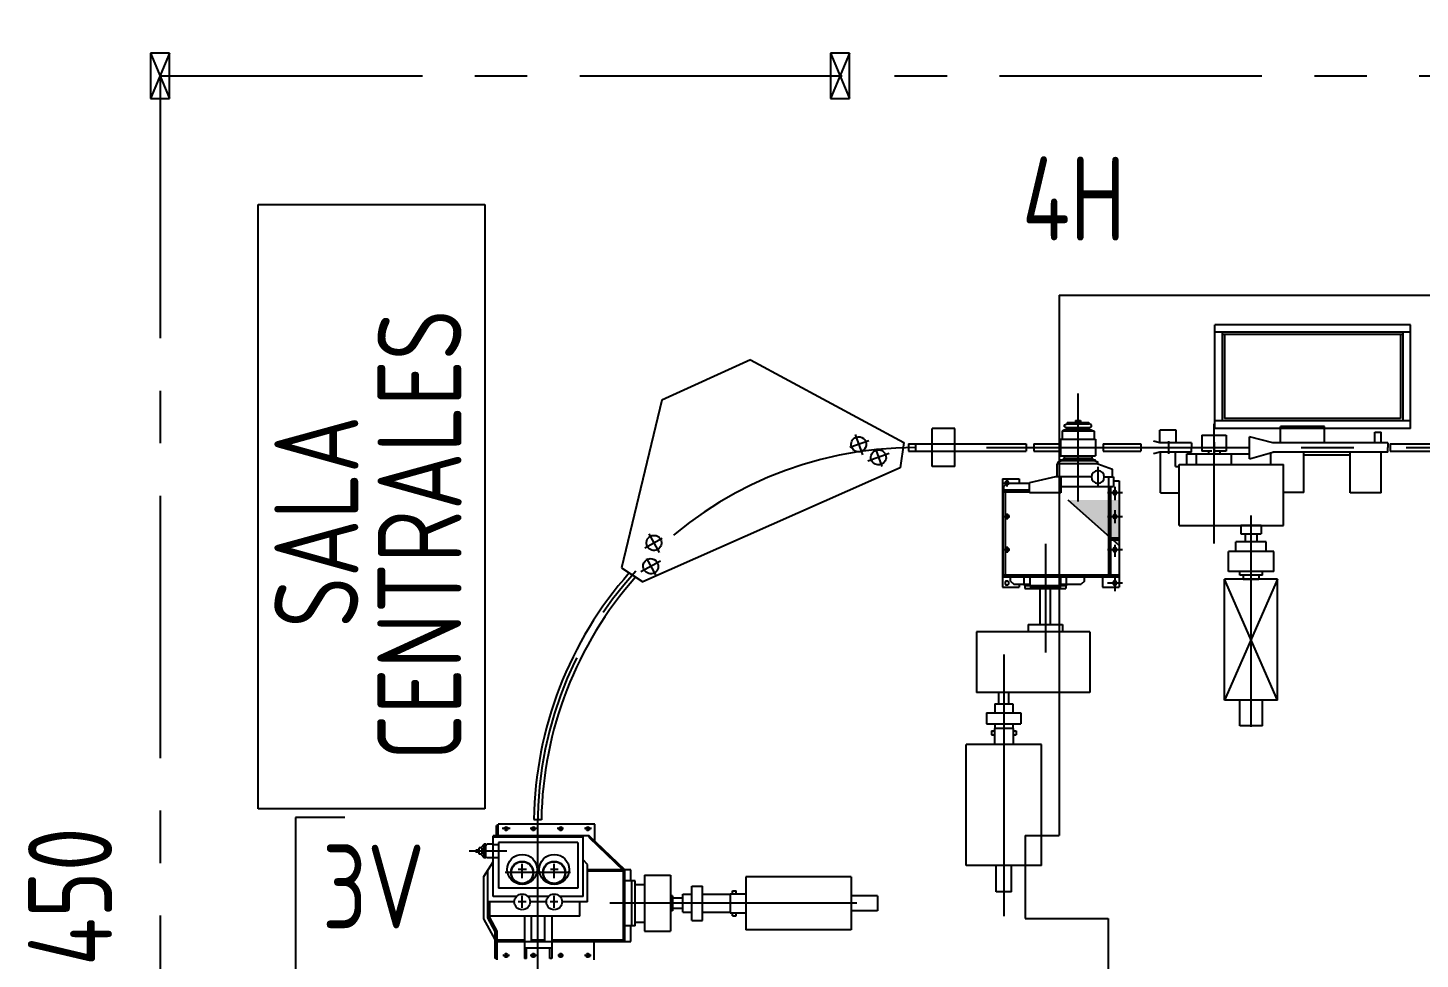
# Model space of a CAD drawing. Extents: x 10 to 414, y 6 to 241.
# Drawn here: x 30.17 to 63.34, y 210.03 to 232.21 of the extents above; entities that cross this region are included whole.
import ezdxf
from ezdxf.enums import TextEntityAlignment as Align

# ---------------------------------------------------------------- set-up
doc = ezdxf.new("R2010")
doc.units = 0
doc.header["$LTSCALE"] = 5
doc.header["$MEASUREMENT"] = 0
doc.header["$PDSIZE"] = -2
doc.linetypes.add('LINEA-LINEETTA', pattern=[2, 1.25, -0.25, 0.25, -0.25])
doc.layers.get('0').update_dxf_attribs({"linetype": 'CONTINUOUS'})
doc.layers.get('DEFPOINTS').update_dxf_attribs({"linetype": 'CONTINUOUS'})
for name, color, linetype in [('1', 7, 'LINEA-LINEETTA'), ('12', 3, 'CONTINUOUS'), ('32', 3, 'CONTINUOUS'), ('5', 3, 'CONTINUOUS'), ('ASSE', 2, 'LINEA-LINEETTA'), ('ASSI', 2, 'CONTINUOUS'), ('COLONNA', 20, 'CONTINUOUS'), ('CVSD020', 3, 'CONTINUOUS'), ('ESISTENTE', 7, 'CONTINUOUS'), ('ESS', 7, 'CONTINUOUS'), ('ESS580H', 3, 'CONTINUOUS'), ('FAOKRUPP', 3, 'CONTINUOUS'), ('LOOPER', 7, 'CONTINUOUS'), ('MACHINE_NUOVE', 3, 'CONTINUOUS'), ('MOTORE', 4, 'CONTINUOUS'), ('SCRITTE2', 7, 'CONTINUOUS')]:
    doc.layers.add(name, color=color, linetype=linetype)
doc.styles.add('DIN', font='DIN.shx', dxfattribs={"width": 0.85})

# ---------------------------------------------------------------- blocks, each defined once
blk = doc.blocks.new('COLONN1')
at = {"layer": 'COLONNA'}
for p, q in [((-125, 300), (125, -300)), ((125, 300), (-125, -300)), ((-125, 300), (-125, -300)), ((125, 300), (-125, 300)), ((125, -300), (125, 300)), ((-125, -300), (125, -300))]:
    blk.add_line(p, q, dxfattribs=at)

msp = doc.modelspace()

# ---------------------------------------------------------------- linework, layer by layer
at = {"color": 20}
for p, q in [((35.659, 213.609), (35.659, 228.009)), ((35.659, 228.009), (41.059, 228.009)), ((41.059, 228.009), (41.059, 213.609)), ((52.255, 222.668), (51.715, 222.668)), ((51.715, 221.768), (51.715, 222.668)), ((52.255, 221.768), (52.255, 222.668)), ((57.349, 222.07), (57.349, 222.366)), ((52.255, 221.768), (51.715, 221.768)), ((54.945, 220.968), (56.163, 219.889)), ((41.059, 213.609), (35.659, 213.609)), ((36.547, 213.409), (36.547, 206.358)), ((37.726, 213.409), (36.547, 213.409)), ((55.909, 210.999), (55.909, 205.509))]:
    msp.add_line(p, q, dxfattribs=at)
for points in [[(54.945, 220.968), (56.163, 219.889), (54.945, 220.968), (56.163, 220.968)], [(56.163, 219.889), (56.163, 220.968), (54.945, 220.968), (56.163, 219.889)]]:
    msp.add_solid(points, dxfattribs=at)
at = {"layer": '1', "color": 20}
for p, q in [((33.319, 231.069), (273.295, 231.069)), ((33.319, 231.069), (33.319, 206.049)), ((55.189, 220.933), (55.189, 223.504)), ((56.066, 221.281), (56.066, 220.966)), ((55.89, 221.143), (56.247, 221.143)), ((55.89, 220.578), (56.247, 220.578)), ((56.066, 220.724), (56.066, 220.419)), ((54.411, 219.92), (54.411, 217.332)), ((55.89, 219.785), (56.247, 219.785)), ((56.066, 219.902), (56.066, 219.618)), ((55.89, 218.991), (56.247, 218.991)), ((56.066, 219.184), (56.066, 218.796)), ((53.421, 217.288), (53.421, 211.054))]:
    msp.add_line(p, q, dxfattribs=at)
msp.add_arc((51.314, 213.218), 9, 90, 180, dxfattribs=at)
at = {"layer": '1', "color": 20, "linetype": 'Continuous'}
for radius, start, end in [(9.09, 138.5835, 179.1019), (8.91, 138.4261, 179.1294)]:
    msp.add_arc((51.314, 213.218), radius, start, end, dxfattribs=at)
at = {"layer": '12', "color": 20, "linetype": 'Continuous'}
for p, q in [((54.93, 222.661), (54.808, 222.607)), ((54.808, 222.607), (54.808, 222.416)), ((55.57, 222.607), (54.808, 222.607)), ((54.869, 222.76), (54.93, 222.783)), ((54.869, 222.714), (54.869, 222.76)), ((54.869, 222.714), (54.93, 222.691)), ((54.93, 222.813), (55.448, 222.813)), ((54.93, 222.813), (54.93, 222.783)), ((54.93, 222.783), (55.448, 222.783)), ((54.93, 222.691), (55.448, 222.691)), ((54.93, 222.691), (54.93, 222.661)), ((54.93, 222.661), (55.448, 222.661)), ((55.128, 222.859), (55.25, 222.859)), ((55.128, 222.859), (55.128, 222.813)), ((55.25, 222.859), (55.25, 222.813)), ((55.448, 222.813), (55.448, 222.783)), ((55.509, 222.76), (55.448, 222.783)), ((55.448, 222.691), (55.509, 222.714)), ((55.448, 222.691), (55.448, 222.661)), ((55.448, 222.661), (55.57, 222.607)), ((55.509, 222.714), (55.509, 222.76)), ((55.57, 222.607), (55.57, 222.416)), ((51.148, 222.308), (51.148, 222.128)), ((51.314, 222.308), (51.314, 222.128)), ((53.956, 222.308), (53.956, 222.128)), ((54.136, 222.308), (54.136, 222.128)), ((54.77, 222.416), (55.609, 222.416)), ((54.77, 222.416), (54.77, 222.02)), ((55.609, 222.416), (55.609, 222.02)), ((55.789, 222.308), (55.789, 222.128)), ((56.686, 222.308), (56.686, 222.128)), ((62.622, 222.308), (62.622, 222.128)), ((54.77, 222.02), (55.609, 222.02)), ((54.777, 221.928), (54.853, 221.944)), ((54.777, 221.898), (54.777, 221.928)), ((54.853, 221.966), (54.853, 221.944)), ((54.853, 221.966), (55.525, 221.966)), ((54.853, 221.944), (55.525, 221.944)), ((54.861, 222.02), (54.861, 221.966)), ((55.517, 222.02), (55.517, 221.966)), ((55.525, 221.966), (55.525, 221.944)), ((55.525, 221.944), (55.601, 221.928)), ((55.601, 221.898), (55.601, 221.928)), ((55.662, 221.829), (54.686, 221.829)), ((54.686, 221.829), (54.686, 221.516)), ((54.716, 221.875), (54.777, 221.898)), ((54.716, 221.829), (54.716, 221.875)), ((55.601, 221.898), (54.777, 221.898)), ((55.601, 221.898), (55.662, 221.875)), ((55.662, 221.829), (55.662, 221.875)), ((55.662, 221.829), (56.013, 221.699)), ((55.662, 221.755), (55.662, 221.29)), ((56.013, 221.516), (56.013, 221.699)), ((53.389, 221.471), (53.786, 221.471)), ((53.389, 221.471), (53.389, 218.892)), ((53.415, 221.371), (53.57, 221.371)), ((53.419, 221.288), (53.496, 221.364)), ((53.419, 221.211), (53.419, 221.288)), ((53.496, 221.453), (53.496, 221.288)), ((54.03, 221.364), (53.496, 221.364)), ((53.786, 221.471), (53.786, 221.364)), ((54.655, 221.516), (54.03, 221.379)), ((54.03, 221.135), (54.03, 221.379)), ((55.509, 221.516), (54.655, 221.516)), ((54.777, 221.516), (54.777, 221.135)), ((54.777, 221.288), (56.036, 221.288)), ((55.815, 221.516), (56.036, 221.516)), ((55.914, 221.516), (55.914, 219.182)), ((55.96, 221.288), (55.96, 219.182)), ((56.036, 221.516), (56.036, 221.288)), ((56.036, 221.425), (56.165, 221.425)), ((56.165, 221.425), (56.165, 218.892)), ((53.389, 221.211), (54.03, 221.211)), ((53.389, 221.165), (54.03, 221.165)), ((53.404, 219.136), (53.404, 221.165)), ((53.45, 221.165), (53.45, 219.182)), ((54.777, 221.135), (54.03, 221.135)), ((53.43, 220.578), (53.563, 220.578)), ((53.496, 220.648), (53.496, 220.506)), ((55.96, 220.067), (56.165, 220.067)), ((55.96, 220.021), (56.165, 220.021)), ((53.43, 219.785), (53.563, 219.785)), ((53.496, 219.86), (53.496, 219.711)), ((53.389, 219.182), (56.165, 219.182)), ((53.389, 219.136), (56.165, 219.136)), ((53.58, 219.037), (53.58, 219.136)), ((53.58, 219.037), (53.656, 218.961)), ((53.656, 218.961), (54.045, 218.961)), ((53.786, 218.961), (53.786, 218.892)), ((53.908, 218.961), (53.908, 219.136)), ((53.908, 218.961), (53.908, 218.93)), ((53.908, 218.93), (54.914, 218.93)), ((53.923, 218.93), (53.923, 218.862)), ((54.045, 218.93), (54.045, 219.136)), ((54.06, 218.93), (54.06, 218.885)), ((54.762, 218.93), (54.762, 218.885)), ((54.777, 218.93), (54.777, 219.136)), ((54.777, 218.961), (55.265, 218.961)), ((54.899, 218.93), (54.899, 218.862)), ((54.914, 218.961), (54.914, 219.136)), ((54.914, 218.961), (54.914, 218.93)), ((55.342, 219.037), (55.265, 218.961)), ((55.342, 219.037), (55.342, 219.136)), ((55.769, 219.136), (55.769, 218.892)), ((53.389, 218.892), (53.786, 218.892)), ((53.923, 218.862), (54.899, 218.862)), ((54.06, 218.885), (54.762, 218.885)), ((54.289, 218.002), (54.289, 218.862)), ((54.533, 218.002), (54.533, 218.862)), ((55.769, 218.892), (56.165, 218.892)), ((54.002, 218.002), (54.821, 218.002)), ((54.002, 218.002), (54.002, 217.826)), ((54.821, 218.002), (54.821, 217.826)), ((53.299, 216.111), (53.299, 216.386)), ((53.543, 216.111), (53.543, 216.386)), ((53.205, 216.111), (53.205, 215.895)), ((53.205, 216.111), (53.637, 216.111)), ((53.299, 216.111), (53.543, 216.111)), ((53.637, 216.111), (53.637, 215.895)), ((53.011, 215.895), (53.83, 215.895)), ((53.011, 215.895), (53.011, 215.64)), ((53.011, 215.64), (53.83, 215.64)), ((53.205, 215.64), (53.205, 215.522)), ((53.637, 215.64), (53.637, 215.522)), ((53.83, 215.895), (53.83, 215.64)), ((53.124, 215.468), (53.196, 215.468)), ((53.124, 215.468), (53.124, 215.378)), ((53.124, 215.378), (53.196, 215.378)), ((53.646, 215.522), (53.196, 215.522)), ((53.196, 215.522), (53.196, 215.144)), ((53.646, 215.522), (53.646, 215.144)), ((53.646, 215.468), (53.718, 215.468)), ((53.646, 215.378), (53.718, 215.378)), ((53.718, 215.468), (53.718, 215.378)), ((54.321, 215.144), (52.521, 215.144)), ((52.521, 212.264), (52.521, 215.144)), ((54.321, 212.264), (54.321, 215.144)), ((54.321, 212.264), (52.521, 212.264)), ((53.241, 211.634), (53.241, 212.264)), ((53.601, 211.634), (53.601, 212.264)), ((53.601, 211.634), (53.241, 211.634))]:
    msp.add_line(p, q, dxfattribs=at)
at = {"layer": '12', "color": 20}
for p, q in [((51.148, 222.308), (51.314, 222.308)), ((51.314, 222.308), (53.956, 222.308)), ((54.136, 222.308), (54.788, 222.308)), ((55.789, 222.308), (56.686, 222.308)), ((62.622, 222.308), (64.895, 222.308)), ((51.148, 222.128), (51.314, 222.128)), ((51.314, 222.128), (53.956, 222.128)), ((54.136, 222.128), (54.788, 222.128)), ((55.789, 222.128), (56.686, 222.128)), ((62.622, 222.128), (64.895, 222.128))]:
    msp.add_line(p, q, dxfattribs=at)
at = {"layer": '12', "color": 20, "linetype": 'Continuous'}
for centre, radius, start, end in [((55.662, 221.516), 0.153, 0, 180), ((53.496, 221.371), 0.0458, 350.4059, 231.7681), ((53.496, 221.371), 0.0458, 231.7681, 350.4059), ((55.662, 221.516), 0.153, 180, 0), ((56.066, 221.143), 0.0458, 0, 180), ((56.066, 221.143), 0.0458, 180, 0), ((53.496, 220.578), 0.0458, 0, 180), ((53.496, 220.578), 0.0458, 180, 0), ((56.066, 220.578), 0.0458, 0, 180), ((56.066, 220.578), 0.0458, 180, 0), ((53.496, 219.785), 0.0458, 0, 180), ((53.496, 219.785), 0.0458, 180, 0), ((56.066, 219.785), 0.0458, 0, 180), ((56.066, 219.785), 0.0458, 180, 0), ((53.496, 218.991), 0.0458, 0, 180), ((53.496, 218.991), 0.0458, 180, 0), ((56.066, 218.991), 0.0458, 0, 180), ((56.066, 218.991), 0.0458, 180, 0)]:
    msp.add_arc(centre, radius, start, end, dxfattribs=at)
at = {"layer": '32', "color": 20}
for p, q in [((55.473, 217.826), (52.773, 217.826)), ((52.773, 217.826), (52.773, 216.386)), ((55.473, 217.826), (55.473, 216.386)), ((55.473, 216.386), (52.773, 216.386))]:
    msp.add_line(p, q, dxfattribs=at)
at = {"layer": '5', "color": 20}
for p, q in [((63.106, 225.144), (58.444, 225.144)), ((58.444, 222.675), (58.444, 225.144)), ((63.106, 224.964), (58.444, 224.964)), ((58.624, 224.964), (58.624, 222.855)), ((62.926, 224.91), (58.624, 224.91)), ((58.678, 224.91), (58.678, 222.909)), ((62.872, 224.91), (62.872, 222.909)), ((62.926, 224.964), (62.926, 222.855)), ((63.106, 222.675), (63.106, 225.144)), ((62.872, 222.909), (58.678, 222.909)), ((63.106, 222.855), (58.444, 222.855)), ((63.106, 222.675), (58.444, 222.675))]:
    msp.add_line(p, q, dxfattribs=at)
at = {"layer": 'ASSE', "color": 20}
for p, q in [((50.203, 222.379), (49.752, 222.217)), ((49.883, 222.526), (50.055, 222.046)), ((50.686, 222.074), (50.181, 221.893)), ((50.363, 222.184), (50.512, 221.767)), ((44.866, 219.826), (45.285, 220.057)), ((44.967, 220.163), (45.214, 219.716)), ((44.906, 219.577), (45.12, 219.189)), ((44.775, 219.262), (45.245, 219.521))]:
    msp.add_line(p, q, dxfattribs=at)
at = {"layer": 'ASSI', "color": 20}
for p, q in [((58.429, 219.928), (58.429, 222.782)), ((59.311, 215.564), (59.311, 220.596))]:
    msp.add_line(p, q, dxfattribs=at)
at = {"layer": 'ASSI', "color": 20, "linetype": 'LINEA-LINEETTA'}
msp.add_line((53.006, 222.218), (314.34, 222.218), dxfattribs=at)
at = {"layer": 'CVSD020', "color": 20}
for p, q in [((57.525, 222.632), (57.138, 222.632)), ((57.138, 222.326), (57.138, 222.632)), ((57.525, 222.326), (57.525, 222.632)), ((61.057, 222.722), (60.013, 222.722)), ((60.013, 222.326), (60.013, 222.722)), ((61.057, 222.326), (61.057, 222.722)), ((62.263, 222.587), (62.407, 222.587)), ((62.263, 222.326), (62.263, 222.587)), ((62.407, 222.326), (62.407, 222.587)), ((57.138, 222.326), (56.989, 222.366)), ((57.889, 222.326), (57.138, 222.326)), ((57.889, 222.326), (57.889, 222.218)), ((58.141, 222.515), (58.717, 222.515)), ((58.141, 222.515), (58.141, 222.128)), ((58.717, 222.515), (58.717, 222.128)), ((59.271, 221.948), (59.271, 222.471)), ((59.829, 222.326), (59.271, 222.471)), ((62.569, 222.326), (59.829, 222.326)), ((62.569, 222.326), (62.569, 222.218)), ((57.138, 222.11), (56.989, 222.07)), ((57.889, 222.11), (57.138, 222.11)), ((57.151, 221.138), (57.151, 222.11)), ((57.511, 221.768), (57.511, 222.11)), ((57.781, 222.065), (59.271, 222.065)), ((57.781, 221.813), (57.781, 222.065)), ((57.889, 222.11), (57.889, 222.218)), ((58.015, 221.813), (58.015, 222.065)), ((58.375, 222.128), (58.141, 222.128)), ((58.294, 222.128), (58.294, 222.065)), ((58.717, 222.128), (58.429, 222.128)), ((58.564, 222.128), (58.564, 222.065)), ((58.843, 221.813), (58.843, 222.065)), ((59.271, 221.948), (59.829, 222.11)), ((59.779, 221.813), (59.779, 222.096)), ((62.569, 222.11), (59.829, 222.11)), ((60.571, 221.147), (60.571, 222.11)), ((60.571, 222.047), (61.669, 222.047)), ((61.669, 221.138), (61.669, 222.11)), ((62.407, 221.138), (62.407, 222.11)), ((62.569, 222.11), (62.569, 222.218)), ((57.511, 221.768), (57.601, 221.768)), ((57.601, 221.813), (60.085, 221.813)), ((57.601, 220.364), (57.601, 221.813)), ((60.085, 220.364), (60.085, 221.813)), ((57.151, 221.138), (57.601, 221.138)), ((60.571, 221.147), (60.085, 221.147)), ((62.407, 221.138), (61.669, 221.138)), ((57.601, 220.364), (60.085, 220.364)), ((59.068, 220.364), (59.068, 220.166)), ((59.554, 220.364), (59.068, 220.364)), ((59.554, 220.364), (59.554, 220.166)), ((59.671, 219.972), (58.951, 219.972)), ((58.951, 219.738), (58.951, 219.972)), ((59.068, 220.166), (59.554, 220.166)), ((59.172, 220.166), (59.172, 219.972)), ((59.451, 220.166), (59.451, 219.972)), ((59.671, 219.738), (59.671, 219.972)), ((59.851, 219.738), (58.771, 219.738)), ((58.771, 219.266), (58.771, 219.738)), ((59.851, 219.266), (59.851, 219.738)), ((59.851, 219.266), (58.771, 219.266)), ((59.041, 219.176), (59.041, 219.266)), ((59.581, 219.176), (59.581, 219.266)), ((59.581, 219.176), (59.041, 219.176)), ((59.123, 219.171), (59.123, 219.176)), ((59.123, 219.171), (59.123, 219.081)), ((59.499, 219.171), (59.499, 219.176)), ((59.499, 219.171), (59.499, 219.081))]:
    msp.add_line(p, q, dxfattribs=at)
msp.add_solid([(58.456, 222.083), (58.456, 222.353), (58.402, 222.083), (58.402, 222.353)], dxfattribs=at)
at = {"layer": 'DEFPOINTS', "color": 20, "linetype": 'ByBlock'}
msp.add_point((49.519, 232.214), dxfattribs=at)
at = {"layer": 'ESISTENTE', "color": 20}
for p, q in [((54.739, 225.849), (83.044, 225.849)), ((54.739, 225.849), (54.739, 212.979)), ((53.929, 212.979), (54.739, 212.979)), ((53.929, 212.979), (53.929, 210.999)), ((53.929, 210.999), (55.909, 210.999))]:
    msp.add_line(p, q, dxfattribs=at)
at = {"layer": 'ESS', "color": 20, "linetype": 'Continuous'}
for p, q in [((42.225, 213.361), (42.405, 213.354)), ((41.257, 211.525), (41.257, 212.97)), ((43.546, 212.97), (41.257, 212.97)), ((41.378, 213.213), (41.338, 213.213)), ((41.338, 212.97), (41.338, 213.213)), ((43.676, 213.246), (41.378, 213.246)), ((41.378, 212.97), (41.378, 213.246)), ((41.66, 213.14), (41.474, 213.14)), ((41.565, 213.081), (41.565, 213.194)), ((42.292, 213.14), (42.138, 213.14)), ((42.214, 213.081), (42.214, 213.194)), ((42.934, 213.14), (42.784, 213.14)), ((42.864, 213.081), (42.864, 213.194)), ((43.4, 211.525), (43.4, 212.97)), ((43.598, 213.14), (43.429, 213.14)), ((43.513, 213.081), (43.513, 213.194)), ((44.39, 212.158), (43.546, 212.97)), ((43.546, 212.925), (43.546, 212.97)), ((43.676, 212.845), (43.676, 213.246)), ((40.924, 212.631), (40.843, 212.631)), ((40.843, 212.631), (40.843, 212.583)), ((40.997, 212.68), (40.924, 212.68)), ((40.924, 212.534), (40.924, 212.68)), ((41.045, 212.769), (40.96, 212.68)), ((40.997, 212.534), (40.997, 212.68)), ((41.045, 212.445), (41.045, 212.769)), ((41.078, 212.769), (41.045, 212.769)), ((41.078, 212.742), (41.104, 212.769)), ((41.078, 212.445), (41.078, 212.769)), ((41.257, 212.769), (41.104, 212.769)), ((43.4, 212.937), (41.257, 212.937)), ((41.257, 212.761), (41.386, 212.761)), ((41.386, 212.808), (41.386, 211.72)), ((43.27, 212.808), (41.386, 212.808)), ((43.27, 212.808), (43.27, 211.72)), ((43.546, 212.925), (44.358, 212.144)), ((40.924, 212.583), (40.843, 212.583)), ((40.997, 212.534), (40.924, 212.534)), ((40.96, 212.534), (41.045, 212.445)), ((41.037, 211.996), (41.257, 212.353)), ((41.078, 212.445), (41.045, 212.445)), ((41.104, 212.445), (41.078, 212.472)), ((41.257, 212.445), (41.104, 212.445)), ((41.257, 212.453), (41.386, 212.453)), ((43.505, 212.288), (43.4, 212.394)), ((43.505, 211.395), (43.505, 212.288)), ((41.037, 210.989), (41.037, 211.996)), ((41.127, 211.012), (41.127, 212.141)), ((44.343, 212.158), (43.505, 212.158)), ((44.358, 212.126), (43.505, 212.126)), ((44.358, 210.453), (44.358, 212.144)), ((44.39, 210.453), (44.39, 212.158)), ((44.536, 212.158), (44.39, 212.158)), ((44.536, 211.898), (44.536, 212.158)), ((49.781, 211.993), (47.279, 211.993)), ((47.279, 211.993), (47.279, 210.733)), ((49.781, 211.993), (49.781, 210.733)), ((43.27, 211.72), (41.386, 211.72)), ((44.642, 211.898), (44.39, 211.898)), ((44.561, 210.827), (44.561, 211.898)), ((44.642, 210.827), (44.642, 211.898)), ((45.987, 210.953), (45.987, 211.772)), ((45.987, 211.772), (46.243, 211.772)), ((46.243, 210.953), (46.243, 211.772)), ((46.955, 211.66), (47.045, 211.66)), ((46.955, 211.588), (46.955, 211.66)), ((47.045, 211.588), (47.045, 211.66)), ((41.76, 211.395), (41.127, 211.395)), ((41.175, 211.025), (41.175, 211.395)), ((41.812, 211.525), (41.257, 211.525)), ((42.576, 211.525), (42.081, 211.525)), ((42.523, 211.395), (42.133, 211.395)), ((43.4, 211.525), (42.844, 211.525)), ((43.505, 211.395), (42.896, 211.395)), ((43.319, 211.054), (43.319, 211.395)), ((45.527, 211.541), (45.479, 211.541)), ((45.527, 211.541), (45.527, 211.184)), ((45.771, 211.484), (45.527, 211.484)), ((45.771, 211.579), (45.987, 211.579)), ((45.771, 211.147), (45.771, 211.579)), ((45.771, 211.241), (45.771, 211.484)), ((46.243, 211.579), (46.901, 211.579)), ((46.901, 211.588), (46.901, 211.138)), ((46.901, 211.588), (47.279, 211.588)), ((50.411, 211.543), (49.781, 211.543)), ((50.411, 211.543), (50.411, 211.183)), ((41.305, 210.502), (41.037, 210.989)), ((41.305, 210.687), (41.127, 211.012)), ((43.319, 211.054), (41.175, 211.054)), ((41.354, 210.7), (41.175, 211.025)), ((42.003, 211.054), (42.003, 210.047)), ((42.166, 210.453), (42.166, 211.054)), ((42.49, 210.453), (42.49, 211.054)), ((42.653, 211.054), (42.653, 210.047)), ((45.527, 211.184), (45.479, 211.184)), ((45.771, 211.241), (45.527, 211.241)), ((45.771, 211.147), (45.987, 211.147)), ((45.987, 210.953), (46.243, 210.953)), ((46.243, 211.147), (46.901, 211.147)), ((46.901, 211.138), (47.279, 211.138)), ((46.955, 211.066), (46.955, 211.138)), ((46.955, 211.066), (47.045, 211.066)), ((47.045, 211.066), (47.045, 211.138)), ((50.411, 211.183), (49.781, 211.183)), ((41.305, 210.047), (41.305, 210.687)), ((41.354, 210.015), (41.354, 210.7)), ((44.642, 210.827), (44.39, 210.827)), ((44.536, 210.453), (44.536, 210.827)), ((49.781, 210.733), (47.279, 210.733)), ((42.003, 210.486), (41.354, 210.486)), ((41.354, 210.453), (44.39, 210.453)), ((42.653, 210.291), (42.003, 210.291)), ((42.052, 210.047), (42.052, 210.291)), ((42.49, 210.486), (42.166, 210.486)), ((42.604, 210.047), (42.604, 210.291)), ((44.358, 210.486), (42.653, 210.486)), ((43.659, 210.015), (43.659, 210.453)), ((44.39, 210.453), (44.536, 210.453)), ((41.354, 210.047), (41.305, 210.047)), ((41.642, 210.12), (41.488, 210.12)), ((41.565, 210.065), (41.565, 210.183)), ((42.052, 210.047), (42.003, 210.047)), ((42.295, 210.12), (42.138, 210.12)), ((42.214, 210.065), (42.214, 210.183)), ((42.653, 210.047), (42.604, 210.047)), ((42.931, 210.12), (42.794, 210.12)), ((42.864, 210.065), (42.864, 210.183)), ((43.587, 210.12), (43.433, 210.12)), ((43.513, 210.065), (43.513, 210.183))]:
    msp.add_line(p, q, dxfattribs=at)
at = {"layer": 'ESS', "color": 20, "linetype": 'LINEA-LINEETTA'}
for p, q in [((41.58, 212.607), (40.682, 212.607)), ((41.947, 211.964), (41.947, 212.299)), ((42.71, 211.964), (42.71, 212.299)), ((43.095, 212.093), (41.544, 212.093)), ((42.048, 212.169), (41.851, 212.169)), ((42.801, 212.169), (42.618, 212.169)), ((42.045, 211.395), (41.848, 211.395)), ((41.947, 211.254), (41.947, 211.537)), ((42.799, 211.395), (42.615, 211.395)), ((42.71, 211.254), (42.71, 211.537)), ((49.918, 211.363), (44.035, 211.363))]:
    msp.add_line(p, q, dxfattribs=at)
at = {"layer": 'ESS', "color": 4, "linetype": 'Continuous', "extrusion": (0, 0, -1)}
for centre, radius, start, end in [((-41.565, 213.14), 0.0422, 270, 90), ((-41.565, 213.14), 0.0422, 90, 270), ((-42.214, 213.14), 0.0422, 270, 90), ((-42.214, 213.14), 0.0422, 90, 270), ((-42.864, 213.14), 0.0422, 270, 90), ((-42.864, 213.14), 0.0422, 90, 270), ((-43.513, 213.14), 0.0422, 270, 90), ((-43.513, 213.14), 0.0422, 90, 270), ((-41.947, 212.169), 0.357, 270, 90), ((-41.947, 212.093), 0.268, 270, 90), ((-41.947, 212.093), 0.26, 270, 90), ((-41.947, 212.169), 0.357, 90, 270), ((-41.947, 212.093), 0.268, 90, 270), ((-41.947, 212.093), 0.26, 90, 270), ((-42.71, 212.169), 0.357, 270, 90), ((-42.71, 212.093), 0.268, 270, 90), ((-42.71, 212.169), 0.357, 90, 270), ((-42.71, 212.093), 0.268, 90, 270), ((-42.71, 212.093), 0.26, 90, 270), ((-41.947, 211.395), 0.187, 270, 90), ((-41.947, 211.395), 0.187, 90, 270), ((-42.71, 211.395), 0.187, 270, 90), ((-42.71, 211.395), 0.187, 90, 270), ((-41.565, 210.12), 0.0422, 270, 90), ((-41.565, 210.12), 0.0422, 90, 270), ((-42.214, 210.12), 0.0422, 270, 90), ((-42.214, 210.12), 0.0422, 90, 270), ((-42.864, 210.12), 0.0422, 270, 90), ((-42.864, 210.12), 0.0422, 90, 270), ((-43.513, 210.12), 0.0422, 270, 90), ((-43.513, 210.12), 0.0422, 90, 270)]:
    msp.add_arc(centre, radius, start, end, dxfattribs=at)
at = {"layer": 'ESS', "color": 4, "linetype": 'LINEA-LINEETTA', "extrusion": (0, 0, -1)}
msp.add_arc((-42.71, 212.093), 0.26, 270, 90, dxfattribs=at)
at = {"layer": 'ESS580H', "color": 20}
for p, q in [((44.858, 212.029), (44.858, 210.697)), ((44.858, 212.029), (45.479, 212.029)), ((45.479, 212.029), (45.479, 210.697)), ((44.642, 211.813), (44.858, 211.813)), ((44.642, 210.913), (44.858, 210.913)), ((44.858, 210.697), (45.479, 210.697))]:
    msp.add_line(p, q, dxfattribs=at)
at = {"layer": 'FAOKRUPP', "color": 4, "extrusion": (0, 0, -1)}
for centre, start, end in [((-49.966, 222.294), 249.5466, 69.5466), ((-49.966, 222.294), 69.5466, 249.5466), ((-50.435, 221.984), 330.2793, 150.2793), ((-50.435, 221.984), 150.2793, 330.2793), ((-45.086, 219.947), 241.8537, 61.8537), ((-45.086, 219.947), 61.8537, 241.8537), ((-45.009, 219.391), 341.121, 161.121), ((-45.009, 219.391), 161.121, 341.121)]:
    msp.add_arc(centre, 0.18, start, end, dxfattribs=at)
at = {"layer": 'LOOPER', "color": 20, "linetype": 'Continuous'}
for p, q in [((47.39, 224.303), (45.27, 223.346)), ((47.39, 224.303), (51.043, 222.341)), ((45.27, 223.346), (44.314, 219.353)), ((51.043, 222.341), (50.951, 221.738)), ((50.951, 221.738), (44.822, 219.015)), ((44.314, 219.353), (44.822, 219.015))]:
    msp.add_line(p, q, dxfattribs=at)
at = {"layer": 'MACHINE_NUOVE', "color": 20, "linetype": 'LINEA-LINEETTA'}
msp.add_line((42.314, 213.218), (42.314, 205.573), dxfattribs=at)
at = {"layer": 'MOTORE', "color": 20}
for p, q in [((58.681, 216.201), (58.681, 219.081)), ((59.941, 219.081), (58.681, 216.201)), ((59.941, 216.201), (58.681, 219.081)), ((59.941, 219.081), (58.681, 219.081)), ((59.123, 219.081), (59.499, 219.081)), ((59.941, 216.201), (59.941, 219.081)), ((59.941, 216.201), (58.681, 216.201)), ((59.041, 215.589), (59.041, 216.201)), ((59.581, 215.589), (59.581, 216.201)), ((59.581, 215.589), (59.041, 215.589))]:
    msp.add_line(p, q, dxfattribs=at)

# ---------------------------------------------------------------- block references
at = {"layer": 'COLONNA', "color": 20, "xscale": 0.0018, "yscale": 0.0018, "zscale": 0.0018}
for p in [(33.319, 231.069), (49.519, 231.069)]:
    msp.add_blockref('COLONN1', p, dxfattribs=at)

# ---------------------------------------------------------------- texts
at = {"color": 7, "style": 'DIN', "width": 0.8}
for s, p in [('CENTRALES', (40.501, 214.765)), ('SALA', (38.043, 217.928))]:
    msp.add_text(s, height=2, rotation=90, dxfattribs=at).set_placement(p)
at = {"layer": 'SCRITTE2', "color": 7, "style": 'DIN', "width": 0.8}
for s, p in [('4H', (55.087, 227.149)), ('3V', (38.405, 210.762))]:
    msp.add_text(s, height=2, dxfattribs=at).set_placement(p, align=Align.CENTER)
msp.add_text('ESS 450', height=2, rotation=90, dxfattribs=at).set_placement((32.177, 209.28), align=Align.CENTER)

doc.saveas('drawing.dxf')
